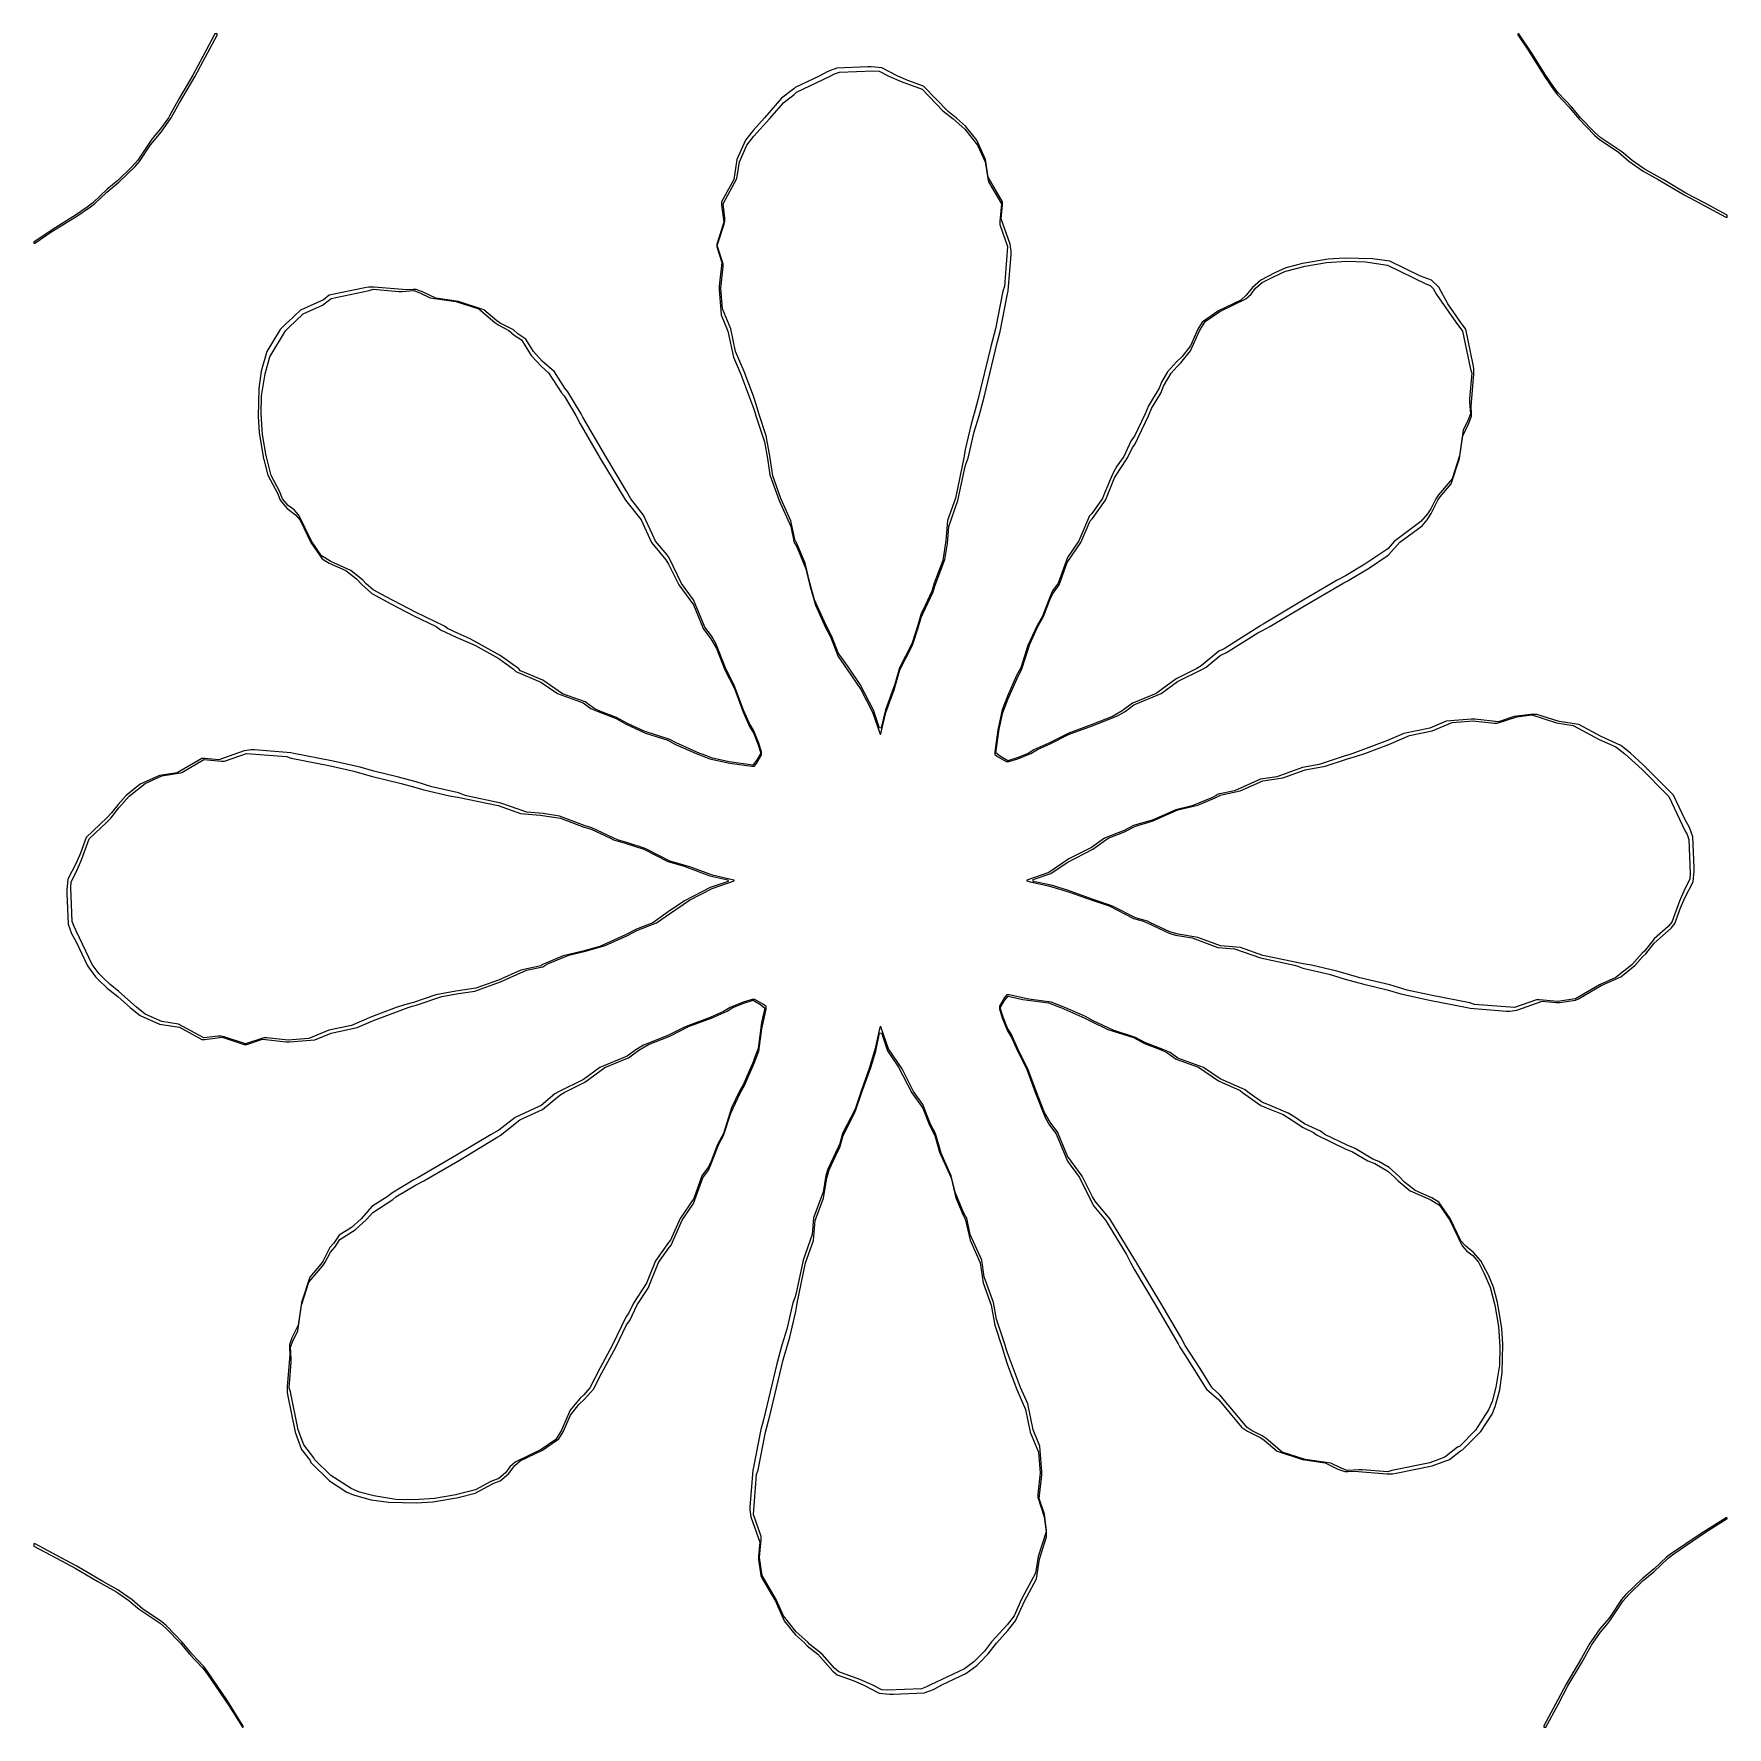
# Model space of a CAD drawing. Extents: x 65 to 85, y 65 to 85.
import ezdxf

# ---------------------------------------------------------------- set-up
doc = ezdxf.new("R2010")
doc.units = 0

msp = doc.modelspace()

# ---------------------------------------------------------------- linework, layer by layer
for points in [[(65.001, 82.526), (65.013, 82.526), (65.203, 82.656), (65.508, 82.847), (65.668, 82.956), (65.721, 82.996), (65.861, 83.129), (66.006, 83.248), (66.196, 83.433), (66.248, 83.493), (66.379, 83.687), (66.4, 83.715), (66.503, 83.838), (66.622, 84.008), (66.72, 84.185), (66.903, 84.49), (67, 84.675), (67.167, 84.985), (67.167, 84.999), (67.14, 84.999), (66.997, 84.733), (66.88, 84.51), (66.72, 84.244), (66.602, 84.029), (66.589, 84.008), (66.497, 83.878), (66.41, 83.774), (66.386, 83.743), (66.227, 83.507), (66.162, 83.431), (65.994, 83.268), (65.868, 83.165), (65.698, 83.004), (65.631, 82.954), (65.492, 82.858), (65.227, 82.692), (65.001, 82.538), (65.001, 82.526)], [(82.526, 84.986), (82.656, 84.796), (82.847, 84.491), (82.956, 84.332), (82.993, 84.283), (83.129, 84.139), (83.248, 83.994), (83.433, 83.804), (83.493, 83.752), (83.687, 83.621), (83.715, 83.6), (83.838, 83.497), (84.008, 83.378), (84.185, 83.28), (84.49, 83.097), (84.675, 83), (84.985, 82.833), (84.999, 82.833), (84.999, 82.859), (84.733, 83.003), (84.51, 83.119), (84.244, 83.279), (84.029, 83.398), (84.008, 83.411), (83.878, 83.503), (83.774, 83.59), (83.743, 83.614), (83.507, 83.772), (83.431, 83.838), (83.268, 84.006), (83.165, 84.132), (83.004, 84.301), (82.954, 84.369), (82.858, 84.508), (82.692, 84.773), (82.538, 84.999), (82.526, 84.999), (82.526, 84.986)], [(73.117, 81.68), (73.198, 81.486), (73.262, 81.181), (73.346, 80.988), (73.5, 80.577), (73.514, 80.533), (73.527, 80.486), (73.629, 80.18), (73.665, 79.983), (73.694, 79.79), (73.802, 79.488), (73.939, 79.182), (73.982, 78.988), (73.998, 78.964), (74.019, 78.921), (74.12, 78.681), (74.165, 78.485), (74.232, 78.252), (74.35, 77.989), (74.41, 77.878), (74.498, 77.644), (74.608, 77.492), (74.767, 77.256), (74.905, 76.988), (74.995, 76.73), (75.004, 76.73), (75.013, 76.766), (75.062, 76.986), (75.16, 77.252), (75.229, 77.488), (75.366, 77.754), (75.382, 77.792), (75.446, 77.986), (75.479, 78.105), (75.501, 78.148), (75.622, 78.409), (75.645, 78.487), (75.761, 78.79), (75.791, 78.982), (75.808, 79.179), (75.914, 79.486), (76, 79.889), (76.012, 79.927), (76.034, 79.986), (76.107, 80.298), (76.164, 80.486), (76.224, 80.709), (76.382, 81.367), (76.414, 81.485), (76.499, 81.928), (76.508, 81.964), (76.542, 82.394), (76.542, 82.431), (76.53, 82.515), (76.424, 82.813), (76.442, 82.981), (76.442, 83.014), (76.272, 83.305), (76.24, 83.514), (76.136, 83.744), (76.005, 83.907), (75.897, 84.004), (75.8, 84.081), (75.508, 84.382), (75.321, 84.45), (75.205, 84.501), (75.014, 84.598), (74.889, 84.609), (74.851, 84.609), (74.484, 84.595), (74.376, 84.554), (74.276, 84.501), (73.992, 84.367), (73.975, 84.35), (73.831, 84.24), (73.63, 84.006), (73.496, 83.859), (73.404, 83.744), (73.302, 83.514), (73.267, 83.278), (73.124, 83.015), (73.124, 82.981), (73.15, 82.777), (73.065, 82.517), (73.065, 82.483), (73.127, 82.297), (73.095, 82.019), (73.095, 81.981), (73.117, 81.68)], [(73.421, 83.686), (73.504, 83.789), (73.69, 83.994), (73.859, 84.19), (73.98, 84.283), (74.008, 84.31), (74.407, 84.499), (74.456, 84.525), (74.516, 84.547), (74.919, 84.562), (74.986, 84.557), (75.099, 84.499), (75.244, 84.435), (75.492, 84.345), (75.738, 84.091), (75.858, 83.996), (75.995, 83.873), (76.145, 83.686), (76.235, 83.486), (76.266, 83.289), (76.276, 83.253), (76.429, 82.991), (76.408, 82.784), (76.408, 82.748), (76.5, 82.489), (76.464, 82.016), (76.445, 81.96), (76.36, 81.515), (76.306, 81.321), (76.147, 80.662), (76.108, 80.514), (76.071, 80.391), (76.001, 80.09), (75.987, 80.017), (75.985, 79.993), (75.884, 79.514), (75.792, 79.251), (75.773, 79.017), (75.735, 78.78), (75.634, 78.513), (75.606, 78.419), (75.499, 78.188), (75.481, 78.153), (75.442, 78.014), (75.37, 77.795), (75.225, 77.512), (75.168, 77.318), (75.057, 77.014), (75.009, 76.802), (74.99, 76.801), (74.917, 77.012), (74.76, 77.314), (74.63, 77.508), (74.501, 77.687), (74.427, 77.883), (74.358, 78.011), (74.222, 78.316), (74.165, 78.514), (74.111, 78.748), (74.025, 78.953), (74.002, 79), (73.994, 79.012), (73.942, 79.248), (73.823, 79.512), (73.728, 79.78), (73.692, 80.017), (73.649, 80.25), (73.561, 80.514), (73.532, 80.62), (73.5, 80.719), (73.391, 81.012), (73.288, 81.248), (73.232, 81.514), (73.132, 81.75), (73.115, 81.996), (73.143, 82.246), (73.143, 82.282), (73.071, 82.5), (73.152, 82.751), (73.162, 82.788), (73.162, 82.824), (73.141, 82.992), (73.304, 83.292), (73.333, 83.486), (73.421, 83.686)], [(76.382, 76.465), (76.486, 76.405), (76.517, 76.404), (76.623, 76.436), (76.776, 76.499), (76.855, 76.548), (77.011, 76.617), (77.22, 76.725), (77.512, 76.832), (77.799, 76.945), (77.891, 76.997), (77.992, 77.073), (78.011, 77.084), (78.315, 77.208), (78.509, 77.349), (78.811, 77.498), (78.846, 77.521), (79.011, 77.659), (79.088, 77.693), (79.455, 77.925), (79.511, 77.951), (79.599, 77.998), (80.009, 78.244), (80.472, 78.516), (80.51, 78.536), (80.774, 78.693), (80.985, 78.834), (81.005, 78.851), (81.135, 78.995), (81.396, 79.19), (81.455, 79.261), (81.502, 79.333), (81.582, 79.491), (81.609, 79.532), (81.741, 79.686), (81.839, 79.985), (81.876, 80.251), (81.95, 80.4), (81.98, 80.484), (81.98, 80.519), (81.975, 80.597), (82.008, 80.981), (82.007, 81.047), (81.999, 81.091), (81.913, 81.511), (81.86, 81.578), (81.7, 81.811), (81.593, 82.007), (81.508, 82.09), (81.376, 82.136), (81.014, 82.313), (80.812, 82.344), (80.48, 82.351), (80.286, 82.337), (79.984, 82.286), (79.802, 82.241), (79.786, 82.235), (79.656, 82.178), (79.492, 82.091), (79.392, 82.005), (79.318, 81.911), (79.257, 81.854), (78.991, 81.726), (78.8, 81.596), (78.749, 81.51), (78.663, 81.314), (78.561, 81.188), (78.495, 81.126), (78.389, 81.008), (78.318, 80.886), (78.29, 80.816), (78.166, 80.607), (78.126, 80.511), (77.998, 80.248), (77.961, 80.197), (77.872, 80.009), (77.793, 79.895), (77.746, 79.815), (77.646, 79.574), (77.623, 79.51), (77.496, 79.335), (77.47, 79.307), (77.342, 79.01), (77.209, 78.815), (77.097, 78.51), (77.032, 78.42), (76.999, 78.346), (76.915, 78.122), (76.851, 78.01), (76.741, 77.777), (76.657, 77.511), (76.605, 77.421), (76.499, 77.178), (76.436, 77.014), (76.384, 76.781), (76.35, 76.519), (76.35, 76.49), (76.382, 76.465)], [(76.363, 76.507), (76.401, 76.789), (76.445, 76.986), (76.492, 77.108), (76.5, 77.131), (76.624, 77.415), (76.666, 77.489), (76.762, 77.793), (76.855, 77.99), (76.926, 78.117), (77.001, 78.314), (77.031, 78.383), (77.109, 78.49), (77.205, 78.755), (77.367, 78.99), (77.478, 79.249), (77.504, 79.277), (77.658, 79.49), (77.676, 79.541), (77.765, 79.755), (77.825, 79.855), (77.919, 79.991), (77.978, 80.115), (78.002, 80.148), (78.167, 80.489), (78.202, 80.574), (78.311, 80.754), (78.344, 80.838), (78.433, 80.992), (78.505, 81.072), (78.547, 81.112), (78.663, 81.256), (78.766, 81.49), (78.834, 81.602), (79.009, 81.722), (79.313, 81.868), (79.376, 81.925), (79.43, 81.994), (79.508, 82.061), (79.632, 82.127), (79.785, 82.195), (79.802, 82.2), (80.016, 82.254), (80.269, 82.297), (80.509, 82.314), (80.726, 82.308), (80.986, 82.268), (81.44, 82.047), (81.491, 82.029), (81.528, 81.993), (81.567, 81.922), (81.793, 81.593), (81.875, 81.489), (81.967, 81.039), (81.985, 80.991), (81.958, 80.687), (81.958, 80.648), (81.967, 80.511), (81.941, 80.439), (81.881, 80.319), (81.839, 80.015), (81.751, 79.743), (81.589, 79.554), (81.56, 79.509), (81.498, 79.389), (81.46, 79.331), (81.383, 79.24), (81.068, 79.004), (80.995, 78.922), (80.979, 78.909), (80.722, 78.737), (80.491, 78.6), (80.392, 78.548), (79.991, 78.312), (79.518, 78.029), (79.492, 78.013), (79.48, 78.003), (79.059, 77.736), (78.994, 77.708), (78.787, 77.534), (78.737, 77.502), (78.491, 77.38), (78.255, 77.209), (77.989, 77.1), (77.976, 77.093), (77.855, 77.002), (77.739, 76.936), (77.488, 76.837), (77.223, 76.739), (77.184, 76.721), (76.989, 76.621), (76.811, 76.542), (76.745, 76.501), (76.614, 76.447), (76.504, 76.414), (76.417, 76.465), (76.363, 76.507)], [(67.91, 79.491), (67.994, 79.392), (68.089, 79.318), (68.146, 79.257), (68.273, 78.991), (68.404, 78.8), (68.49, 78.749), (68.686, 78.663), (68.812, 78.561), (68.874, 78.495), (68.992, 78.389), (69.223, 78.265), (69.489, 78.126), (69.752, 77.998), (69.802, 77.961), (69.989, 77.873), (70.208, 77.78), (70.491, 77.622), (70.664, 77.496), (70.692, 77.47), (70.99, 77.342), (71.185, 77.209), (71.49, 77.097), (71.579, 77.032), (71.654, 76.999), (71.877, 76.915), (71.989, 76.852), (72.223, 76.741), (72.488, 76.657), (72.579, 76.605), (72.822, 76.499), (72.986, 76.436), (73.219, 76.384), (73.481, 76.35), (73.51, 76.35), (73.535, 76.382), (73.595, 76.486), (73.595, 76.517), (73.564, 76.623), (73.501, 76.776), (73.452, 76.855), (73.382, 77.012), (73.285, 77.277), (73.268, 77.316), (73.168, 77.511), (73.055, 77.799), (73.002, 77.891), (72.926, 77.991), (72.916, 78.011), (72.792, 78.315), (72.65, 78.509), (72.502, 78.811), (72.479, 78.846), (72.342, 79.009), (72.308, 79.087), (72.202, 79.316), (72.05, 79.508), (72.002, 79.598), (71.755, 80.009), (71.484, 80.472), (71.464, 80.51), (71.308, 80.773), (71.273, 80.815), (71.148, 81.006), (71.005, 81.134), (70.902, 81.248), (70.81, 81.395), (70.715, 81.457), (70.665, 81.503), (70.509, 81.582), (70.468, 81.609), (70.314, 81.741), (70.015, 81.839), (69.749, 81.876), (69.599, 81.95), (69.516, 81.98), (69.481, 81.98), (69.403, 81.975), (69.019, 82.008), (68.98, 82.008), (68.953, 82.007), (68.909, 81.999), (68.489, 81.913), (68.42, 81.859), (68.15, 81.737), (68.002, 81.596), (67.992, 81.592), (67.908, 81.507), (67.753, 81.247), (67.687, 81.016), (67.656, 80.812), (67.649, 80.48), (67.662, 80.286), (67.713, 79.985), (67.718, 79.972), (67.765, 79.786), (67.882, 79.566), (67.91, 79.491)], [(67.703, 80.269), (67.686, 80.509), (67.691, 80.726), (67.731, 80.984), (67.788, 81.183), (67.972, 81.493), (68.008, 81.529), (68.011, 81.53), (68.183, 81.693), (68.408, 81.795), (68.511, 81.875), (68.961, 81.967), (69.009, 81.985), (69.313, 81.958), (69.352, 81.958), (69.489, 81.967), (69.561, 81.941), (69.681, 81.881), (69.985, 81.839), (70.257, 81.751), (70.446, 81.589), (70.491, 81.559), (70.612, 81.497), (70.673, 81.441), (70.76, 81.384), (70.875, 81.202), (70.995, 81.069), (71.079, 80.994), (71.231, 80.76), (71.262, 80.723), (71.401, 80.49), (71.452, 80.392), (71.687, 79.991), (71.987, 79.492), (72.172, 79.259), (72.294, 78.991), (72.466, 78.787), (72.498, 78.737), (72.619, 78.491), (72.791, 78.255), (72.9, 77.989), (72.907, 77.976), (72.997, 77.855), (73.064, 77.739), (73.162, 77.489), (73.276, 77.267), (73.379, 76.988), (73.458, 76.811), (73.499, 76.745), (73.552, 76.613), (73.585, 76.504), (73.535, 76.418), (73.493, 76.363), (73.211, 76.401), (73.014, 76.445), (72.892, 76.492), (72.868, 76.5), (72.585, 76.624), (72.511, 76.666), (72.207, 76.762), (72.01, 76.855), (71.883, 76.926), (71.686, 77.001), (71.617, 77.031), (71.51, 77.109), (71.245, 77.205), (71.01, 77.367), (70.75, 77.478), (70.723, 77.504), (70.509, 77.659), (70.155, 77.856), (70.011, 77.918), (69.885, 77.978), (69.852, 78.002), (69.51, 78.168), (69.16, 78.351), (69.008, 78.433), (68.927, 78.505), (68.888, 78.547), (68.744, 78.663), (68.51, 78.766), (68.398, 78.834), (68.278, 79.009), (68.132, 79.313), (68.074, 79.376), (68.005, 79.43), (67.937, 79.509), (67.903, 79.6), (67.805, 79.785), (67.75, 80.003), (67.746, 80.015), (67.703, 80.269)], [(76.766, 74.986), (76.985, 74.938), (77.221, 74.868), (77.487, 74.771), (77.701, 74.7), (77.988, 74.553), (78.105, 74.521), (78.148, 74.499), (78.409, 74.378), (78.485, 74.355), (78.68, 74.324), (78.985, 74.209), (79.179, 74.192), (79.486, 74.086), (79.889, 74), (79.927, 73.988), (79.986, 73.966), (80.298, 73.893), (80.486, 73.836), (80.709, 73.776), (80.985, 73.709), (81.147, 73.662), (81.484, 73.586), (81.928, 73.5), (81.964, 73.492), (82.394, 73.458), (82.431, 73.458), (82.515, 73.47), (82.813, 73.575), (82.981, 73.558), (83.018, 73.558), (83.209, 73.588), (83.245, 73.604), (83.51, 73.759), (83.744, 73.864), (83.907, 73.995), (84.005, 74.104), (84.039, 74.134), (84.138, 74.259), (84.338, 74.438), (84.381, 74.491), (84.45, 74.679), (84.501, 74.795), (84.598, 74.986), (84.609, 75.11), (84.609, 75.149), (84.595, 75.516), (84.554, 75.624), (84.501, 75.724), (84.367, 76.008), (84.005, 76.37), (83.859, 76.504), (83.744, 76.596), (83.511, 76.699), (83.248, 76.841), (83.015, 76.876), (82.752, 76.962), (82.707, 76.961), (82.677, 76.959), (82.485, 76.935), (82.297, 76.873), (82.019, 76.905), (81.981, 76.904), (81.68, 76.883), (81.486, 76.801), (81.181, 76.738), (80.988, 76.653), (80.578, 76.5), (80.533, 76.485), (80.486, 76.473), (80.18, 76.371), (79.985, 76.335), (79.68, 76.226), (79.486, 76.197), (79.182, 76.06), (78.988, 76.018), (78.964, 76.002), (78.921, 75.981), (78.682, 75.88), (78.487, 75.835), (78.221, 75.716), (77.988, 75.649), (77.878, 75.59), (77.644, 75.501), (77.491, 75.391), (77.226, 75.254), (76.989, 75.095), (76.73, 75.005), (76.73, 74.996), (76.766, 74.986)], [(77.01, 75.083), (77.204, 75.213), (77.509, 75.37), (77.687, 75.499), (77.883, 75.573), (78.012, 75.642), (78.208, 75.699), (78.513, 75.834), (78.748, 75.889), (78.953, 75.975), (79.001, 75.998), (79.012, 76.006), (79.248, 76.058), (79.514, 76.177), (79.75, 76.213), (80.015, 76.307), (80.25, 76.351), (80.514, 76.438), (80.62, 76.468), (80.719, 76.5), (81.012, 76.609), (81.248, 76.712), (81.514, 76.768), (81.75, 76.867), (81.996, 76.885), (82.246, 76.857), (82.282, 76.857), (82.515, 76.934), (82.693, 76.956), (82.985, 76.862), (83.182, 76.832), (83.489, 76.665), (83.686, 76.578), (83.789, 76.496), (83.994, 76.309), (84.282, 76.021), (84.31, 75.992), (84.499, 75.592), (84.525, 75.543), (84.547, 75.484), (84.562, 75.081), (84.557, 75.014), (84.499, 74.901), (84.435, 74.756), (84.345, 74.509), (84.304, 74.458), (84.137, 74.311), (84.024, 74.167), (83.995, 74.141), (83.873, 74.005), (83.686, 73.855), (83.49, 73.767), (83.21, 73.603), (82.996, 73.57), (82.784, 73.592), (82.749, 73.592), (82.489, 73.5), (82.016, 73.536), (81.96, 73.554), (81.516, 73.64), (81.222, 73.706), (81.015, 73.767), (80.662, 73.852), (80.514, 73.892), (80.391, 73.929), (80.09, 73.999), (80.017, 74.013), (79.993, 74.014), (79.514, 74.116), (79.251, 74.208), (79.015, 74.227), (78.749, 74.328), (78.515, 74.365), (78.419, 74.394), (78.188, 74.501), (78.153, 74.519), (78.012, 74.558), (77.746, 74.694), (77.708, 74.71), (77.513, 74.774), (77.208, 74.886), (77.015, 74.943), (76.802, 74.99), (76.801, 75.01), (77.01, 75.083)], [(65.499, 74.276), (65.633, 73.991), (65.729, 73.864), (65.76, 73.832), (65.866, 73.728), (65.993, 73.63), (66.141, 73.496), (66.256, 73.404), (66.486, 73.302), (66.722, 73.267), (66.985, 73.124), (67.019, 73.124), (67.223, 73.15), (67.483, 73.065), (67.517, 73.065), (67.702, 73.127), (67.981, 73.095), (68.019, 73.095), (68.32, 73.117), (68.514, 73.198), (68.818, 73.262), (69.012, 73.347), (69.422, 73.5), (69.467, 73.514), (69.514, 73.527), (69.82, 73.629), (70.017, 73.665), (70.21, 73.694), (70.512, 73.802), (70.818, 73.939), (71.012, 73.982), (71.036, 73.998), (71.078, 74.019), (71.318, 74.12), (71.515, 74.165), (71.748, 74.233), (72.011, 74.35), (72.122, 74.41), (72.356, 74.499), (72.508, 74.608), (72.744, 74.767), (73.012, 74.905), (73.27, 74.995), (73.27, 75.004), (73.234, 75.013), (73.014, 75.062), (72.748, 75.16), (72.512, 75.229), (72.246, 75.365), (72.207, 75.382), (72.014, 75.446), (71.895, 75.479), (71.852, 75.501), (71.59, 75.622), (71.513, 75.645), (71.21, 75.761), (71.017, 75.791), (70.821, 75.808), (70.514, 75.914), (70.11, 75.999), (70.073, 76.011), (70.014, 76.034), (69.702, 76.107), (69.514, 76.164), (69.291, 76.224), (69.015, 76.291), (68.853, 76.338), (68.516, 76.414), (68.072, 76.499), (68.036, 76.508), (67.606, 76.542), (67.568, 76.542), (67.485, 76.53), (67.187, 76.424), (67.019, 76.442), (66.986, 76.442), (66.695, 76.272), (66.486, 76.24), (66.256, 76.136), (66.092, 76.005), (65.996, 75.897), (65.919, 75.8), (65.862, 75.74), (65.618, 75.508), (65.55, 75.321), (65.499, 75.205), (65.402, 75.014), (65.391, 74.889), (65.391, 74.851), (65.405, 74.484), (65.445, 74.375), (65.499, 74.276)], [(65.501, 75.099), (65.564, 75.244), (65.655, 75.492), (65.863, 75.69), (65.909, 75.738), (66.004, 75.858), (66.127, 75.995), (66.314, 76.145), (66.514, 76.235), (66.71, 76.266), (66.747, 76.276), (67.009, 76.429), (67.216, 76.408), (67.251, 76.408), (67.511, 76.5), (67.984, 76.464), (68.04, 76.445), (68.484, 76.36), (68.778, 76.293), (68.985, 76.233), (69.338, 76.147), (69.486, 76.108), (69.608, 76.071), (69.909, 76.001), (69.982, 75.987), (70.007, 75.985), (70.486, 75.884), (70.749, 75.792), (70.982, 75.773), (71.22, 75.735), (71.487, 75.634), (71.581, 75.606), (71.812, 75.499), (71.846, 75.481), (71.986, 75.442), (72.204, 75.37), (72.488, 75.225), (72.682, 75.168), (72.986, 75.056), (73.198, 75.009), (73.199, 74.99), (72.988, 74.917), (72.686, 74.76), (72.492, 74.63), (72.313, 74.501), (72.117, 74.427), (71.989, 74.358), (71.684, 74.222), (71.486, 74.165), (71.252, 74.111), (71.047, 74.025), (70.999, 74.002), (70.988, 73.994), (70.752, 73.942), (70.488, 73.823), (70.22, 73.728), (69.983, 73.692), (69.75, 73.649), (69.486, 73.561), (69.38, 73.532), (69.281, 73.5), (68.988, 73.391), (68.751, 73.288), (68.486, 73.232), (68.25, 73.132), (68.004, 73.115), (67.754, 73.143), (67.718, 73.143), (67.5, 73.071), (67.249, 73.152), (67.212, 73.162), (67.176, 73.162), (67.008, 73.141), (66.708, 73.304), (66.514, 73.333), (66.314, 73.421), (66.211, 73.504), (66.006, 73.689), (65.9, 73.771), (65.81, 73.859), (65.772, 73.898), (65.689, 74.009), (65.501, 74.407), (65.475, 74.456), (65.453, 74.516), (65.437, 74.919), (65.443, 74.986), (65.501, 75.099)], [(68.001, 68.909), (68.087, 68.486), (68.161, 68.28), (68.263, 68.149), (68.273, 68.126), (68.493, 67.908), (68.696, 67.777), (68.786, 67.74), (68.984, 67.687), (69.188, 67.656), (69.519, 67.649), (69.714, 67.662), (70.015, 67.713), (70.027, 67.718), (70.214, 67.765), (70.434, 67.882), (70.509, 67.91), (70.607, 67.994), (70.682, 68.089), (70.743, 68.146), (71.009, 68.273), (71.199, 68.404), (71.251, 68.49), (71.337, 68.686), (71.439, 68.812), (71.505, 68.874), (71.61, 68.992), (71.71, 69.185), (71.874, 69.49), (72.002, 69.752), (72.038, 69.803), (72.128, 69.99), (72.254, 70.185), (72.377, 70.49), (72.504, 70.664), (72.529, 70.692), (72.658, 70.99), (72.791, 71.185), (72.902, 71.49), (72.967, 71.579), (73.001, 71.654), (73.085, 71.877), (73.147, 71.988), (73.231, 72.253), (73.343, 72.49), (73.395, 72.579), (73.5, 72.822), (73.507, 72.842), (73.563, 72.985), (73.598, 73.249), (73.65, 73.482), (73.65, 73.51), (73.617, 73.535), (73.514, 73.595), (73.483, 73.595), (73.377, 73.564), (73.224, 73.501), (73.145, 73.452), (72.988, 73.382), (72.723, 73.285), (72.684, 73.268), (72.489, 73.168), (72.201, 73.055), (72.109, 73.002), (72.008, 72.926), (71.989, 72.916), (71.685, 72.792), (71.491, 72.65), (71.189, 72.502), (71.154, 72.479), (70.991, 72.342), (70.912, 72.308), (70.684, 72.202), (70.492, 72.05), (70.401, 72.002), (69.991, 71.755), (69.528, 71.484), (69.49, 71.464), (69.227, 71.308), (69.185, 71.273), (68.994, 71.148), (68.866, 71.005), (68.751, 70.902), (68.605, 70.81), (68.543, 70.715), (68.497, 70.665), (68.418, 70.509), (68.391, 70.468), (68.259, 70.314), (68.161, 70.015), (68.124, 69.749), (68.049, 69.599), (68.02, 69.516), (68.02, 69.481), (68.025, 69.403), (67.992, 69.019), (67.993, 68.952), (68.001, 68.909)], [(76.436, 73.377), (76.499, 73.224), (76.548, 73.145), (76.617, 72.989), (76.725, 72.78), (76.832, 72.487), (76.945, 72.201), (76.997, 72.109), (77.073, 72.008), (77.084, 71.989), (77.208, 71.685), (77.349, 71.491), (77.498, 71.189), (77.521, 71.154), (77.658, 70.99), (77.905, 70.583), (77.926, 70.544), (77.951, 70.489), (77.998, 70.401), (78.244, 69.991), (78.516, 69.527), (78.535, 69.49), (78.601, 69.387), (78.834, 69.015), (78.851, 68.994), (78.995, 68.866), (79.262, 68.544), (79.333, 68.498), (79.491, 68.418), (79.531, 68.391), (79.685, 68.259), (79.985, 68.161), (80.251, 68.124), (80.4, 68.049), (80.484, 68.02), (80.519, 68.02), (80.597, 68.025), (80.981, 67.992), (81.047, 67.993), (81.091, 68.001), (81.514, 68.087), (81.72, 68.161), (81.851, 68.263), (81.874, 68.274), (82.092, 68.493), (82.222, 68.696), (82.26, 68.786), (82.313, 68.984), (82.344, 69.188), (82.351, 69.519), (82.337, 69.714), (82.286, 70.016), (82.241, 70.197), (82.183, 70.33), (82.178, 70.345), (82.091, 70.508), (82.005, 70.607), (81.911, 70.682), (81.854, 70.743), (81.726, 71.009), (81.596, 71.199), (81.51, 71.251), (81.314, 71.337), (81.188, 71.439), (81.126, 71.505), (81.007, 71.611), (80.886, 71.681), (80.816, 71.709), (80.607, 71.834), (80.511, 71.874), (80.248, 72.002), (80.197, 72.038), (80.009, 72.128), (79.895, 72.206), (79.815, 72.254), (79.574, 72.354), (79.51, 72.377), (79.335, 72.504), (79.307, 72.529), (79.01, 72.658), (78.815, 72.791), (78.51, 72.902), (78.42, 72.967), (78.346, 73), (78.122, 73.085), (78.011, 73.147), (77.747, 73.231), (77.51, 73.343), (77.421, 73.395), (77.178, 73.5), (77.158, 73.507), (77.015, 73.563), (76.751, 73.598), (76.518, 73.65), (76.49, 73.65), (76.465, 73.618), (76.405, 73.514), (76.404, 73.483), (76.436, 73.377)], [(76.465, 73.582), (76.506, 73.635), (76.679, 73.596), (76.985, 73.555), (77.108, 73.507), (77.131, 73.499), (77.415, 73.376), (77.49, 73.333), (77.683, 73.242), (77.988, 73.145), (78.117, 73.074), (78.314, 72.999), (78.383, 72.968), (78.49, 72.891), (78.755, 72.794), (78.99, 72.633), (79.249, 72.521), (79.277, 72.496), (79.49, 72.342), (79.541, 72.323), (79.754, 72.235), (79.855, 72.175), (79.991, 72.081), (80.115, 72.022), (80.148, 71.998), (80.489, 71.832), (80.574, 71.797), (80.754, 71.689), (80.838, 71.656), (80.992, 71.566), (81.072, 71.495), (81.112, 71.453), (81.256, 71.336), (81.49, 71.233), (81.602, 71.166), (81.722, 70.99), (81.868, 70.687), (81.925, 70.624), (81.994, 70.57), (82.061, 70.492), (82.127, 70.368), (82.2, 70.199), (82.254, 69.984), (82.297, 69.731), (82.314, 69.491), (82.309, 69.274), (82.269, 69.016), (82.224, 68.847), (82.182, 68.747), (82.027, 68.507), (81.838, 68.317), (81.816, 68.307), (81.665, 68.188), (81.486, 68.124), (81.039, 68.033), (80.991, 68.015), (80.687, 68.041), (80.648, 68.041), (80.511, 68.033), (80.439, 68.058), (80.319, 68.118), (80.015, 68.161), (79.743, 68.249), (79.554, 68.411), (79.509, 68.44), (79.389, 68.502), (79.329, 68.541), (79.005, 68.931), (78.922, 69.005), (78.909, 69.021), (78.774, 69.237), (78.6, 69.508), (78.548, 69.608), (78.312, 70.009), (78.029, 70.482), (78.013, 70.508), (78.003, 70.52), (77.708, 71.005), (77.534, 71.213), (77.502, 71.263), (77.38, 71.509), (77.209, 71.745), (77.1, 72.011), (77.093, 72.024), (77.002, 72.145), (76.936, 72.261), (76.837, 72.512), (76.739, 72.777), (76.721, 72.816), (76.621, 73.011), (76.542, 73.188), (76.501, 73.255), (76.447, 73.386), (76.414, 73.496), (76.465, 73.582)], [(68.032, 68.961), (68.015, 69.009), (68.041, 69.313), (68.041, 69.352), (68.033, 69.489), (68.058, 69.561), (68.118, 69.681), (68.161, 69.985), (68.249, 70.257), (68.411, 70.446), (68.44, 70.491), (68.503, 70.612), (68.559, 70.673), (68.616, 70.76), (68.797, 70.875), (68.931, 70.995), (69.006, 71.079), (69.239, 71.231), (69.277, 71.262), (69.51, 71.401), (69.608, 71.452), (70.009, 71.687), (70.482, 71.971), (70.508, 71.987), (70.741, 72.172), (71.009, 72.294), (71.213, 72.466), (71.263, 72.498), (71.509, 72.62), (71.745, 72.791), (72.011, 72.9), (72.024, 72.907), (72.145, 72.997), (72.261, 73.064), (72.511, 73.162), (72.733, 73.276), (73.012, 73.379), (73.188, 73.458), (73.255, 73.499), (73.386, 73.553), (73.496, 73.585), (73.582, 73.535), (73.635, 73.494), (73.596, 73.321), (73.555, 73.015), (73.507, 72.892), (73.499, 72.868), (73.376, 72.585), (73.333, 72.51), (73.242, 72.317), (73.145, 72.012), (73.074, 71.883), (72.999, 71.686), (72.968, 71.617), (72.891, 71.51), (72.795, 71.245), (72.633, 71.01), (72.521, 70.751), (72.496, 70.723), (72.341, 70.51), (72.235, 70.245), (72.081, 70.01), (72.022, 69.885), (71.998, 69.852), (71.832, 69.51), (71.689, 69.245), (71.567, 69.008), (71.495, 68.927), (71.453, 68.888), (71.336, 68.744), (71.234, 68.51), (71.166, 68.398), (70.991, 68.278), (70.687, 68.132), (70.624, 68.074), (70.57, 68.005), (70.491, 67.938), (70.399, 67.903), (70.215, 67.805), (69.997, 67.75), (69.985, 67.746), (69.731, 67.703), (69.491, 67.686), (69.274, 67.691), (69.016, 67.731), (68.847, 67.776), (68.747, 67.818), (68.507, 67.972), (68.316, 68.162), (68.307, 68.183), (68.188, 68.335), (68.124, 68.514), (68.032, 68.961)], [(73.458, 67.568), (73.47, 67.485), (73.575, 67.187), (73.558, 67.019), (73.558, 66.982), (73.588, 66.791), (73.604, 66.755), (73.759, 66.49), (73.864, 66.256), (73.972, 66.119), (73.995, 66.092), (74.104, 65.995), (74.134, 65.961), (74.259, 65.862), (74.438, 65.661), (74.49, 65.618), (74.679, 65.55), (74.795, 65.499), (74.986, 65.402), (75.11, 65.391), (75.149, 65.391), (75.516, 65.405), (75.624, 65.445), (75.724, 65.499), (76.009, 65.633), (76.136, 65.729), (76.168, 65.76), (76.272, 65.866), (76.37, 65.993), (76.504, 66.141), (76.596, 66.256), (76.699, 66.489), (76.841, 66.752), (76.876, 66.985), (76.962, 67.248), (76.962, 67.284), (76.959, 67.323), (76.935, 67.515), (76.873, 67.702), (76.905, 67.981), (76.904, 68.019), (76.883, 68.32), (76.801, 68.514), (76.738, 68.818), (76.653, 69.012), (76.5, 69.422), (76.485, 69.467), (76.473, 69.514), (76.371, 69.82), (76.335, 70.015), (76.226, 70.32), (76.197, 70.514), (76.06, 70.818), (76.018, 71.012), (76.002, 71.036), (75.981, 71.078), (75.88, 71.318), (75.835, 71.513), (75.716, 71.779), (75.649, 72.012), (75.59, 72.122), (75.501, 72.356), (75.391, 72.509), (75.254, 72.774), (75.095, 73.01), (75.005, 73.27), (74.996, 73.27), (74.986, 73.234), (74.938, 73.015), (74.868, 72.778), (74.771, 72.513), (74.7, 72.298), (74.553, 72.012), (74.521, 71.895), (74.499, 71.852), (74.378, 71.59), (74.355, 71.515), (74.324, 71.32), (74.209, 71.015), (74.192, 70.821), (74.086, 70.514), (74, 70.11), (73.988, 70.073), (73.966, 70.014), (73.893, 69.702), (73.836, 69.514), (73.776, 69.291), (73.618, 68.632), (73.586, 68.515), (73.501, 68.072), (73.492, 68.036), (73.458, 67.599), (73.458, 67.568)], [(73.5, 67.511), (73.536, 67.984), (73.554, 68.04), (73.64, 68.485), (73.694, 68.679), (73.852, 69.338), (73.892, 69.486), (73.929, 69.608), (73.999, 69.909), (74.013, 69.982), (74.014, 70.007), (74.116, 70.486), (74.208, 70.749), (74.227, 70.985), (74.328, 71.25), (74.365, 71.485), (74.394, 71.581), (74.501, 71.812), (74.519, 71.846), (74.558, 71.988), (74.694, 72.254), (74.71, 72.292), (74.774, 72.487), (74.886, 72.792), (74.943, 72.985), (74.99, 73.198), (75.01, 73.199), (75.083, 72.989), (75.213, 72.796), (75.37, 72.491), (75.499, 72.313), (75.573, 72.117), (75.642, 71.988), (75.698, 71.792), (75.834, 71.487), (75.889, 71.251), (75.975, 71.047), (75.998, 70.999), (76.005, 70.988), (76.058, 70.752), (76.177, 70.486), (76.213, 70.25), (76.307, 69.985), (76.351, 69.75), (76.438, 69.486), (76.468, 69.38), (76.5, 69.281), (76.609, 68.988), (76.712, 68.751), (76.768, 68.486), (76.867, 68.25), (76.885, 68.004), (76.857, 67.754), (76.857, 67.718), (76.934, 67.485), (76.956, 67.307), (76.862, 67.015), (76.832, 66.818), (76.665, 66.511), (76.578, 66.314), (76.496, 66.211), (76.31, 66.007), (76.229, 65.9), (76.141, 65.81), (76.101, 65.772), (75.991, 65.689), (75.592, 65.501), (75.543, 65.475), (75.484, 65.453), (75.081, 65.437), (75.014, 65.443), (74.901, 65.501), (74.756, 65.564), (74.509, 65.654), (74.458, 65.696), (74.31, 65.862), (74.167, 65.976), (74.141, 66.005), (74.005, 66.127), (73.855, 66.314), (73.767, 66.51), (73.603, 66.79), (73.57, 67.003), (73.592, 67.216), (73.592, 67.251), (73.5, 67.511)], [(82.833, 65.001), (82.859, 65.001), (83.003, 65.267), (83.119, 65.49), (83.279, 65.755), (83.398, 65.97), (83.411, 65.992), (83.503, 66.122), (83.59, 66.226), (83.614, 66.257), (83.773, 66.493), (83.838, 66.569), (84.006, 66.731), (84.132, 66.835), (84.301, 66.996), (84.369, 67.046), (84.743, 67.302), (84.999, 67.463), (84.999, 67.474), (84.986, 67.474), (84.691, 67.289), (84.332, 67.043), (84.283, 67.007), (84.139, 66.871), (83.994, 66.752), (83.804, 66.567), (83.752, 66.507), (83.621, 66.313), (83.6, 66.285), (83.497, 66.162), (83.388, 66.008), (83.379, 65.993), (83.28, 65.814), (83.097, 65.51), (83, 65.325), (82.833, 65.015), (82.833, 65.001)], [(65.267, 66.997), (65.49, 66.88), (65.755, 66.72), (65.97, 66.602), (65.992, 66.589), (66.122, 66.497), (66.226, 66.41), (66.257, 66.386), (66.493, 66.227), (66.568, 66.162), (66.731, 65.994), (66.835, 65.868), (66.996, 65.698), (67.046, 65.631), (67.302, 65.256), (67.463, 65.001), (67.474, 65.001), (67.474, 65.014), (67.286, 65.313), (67.043, 65.668), (67.004, 65.721), (66.871, 65.861), (66.752, 66.006), (66.567, 66.196), (66.507, 66.248), (66.313, 66.379), (66.285, 66.4), (66.162, 66.503), (66.008, 66.611), (65.993, 66.621), (65.814, 66.719), (65.51, 66.903), (65.325, 67), (65.015, 67.167), (65.001, 67.167), (65.001, 67.14), (65.267, 66.997)]]:
    msp.add_lwpolyline(points, close=True)

doc.saveas('drawing.dxf')
